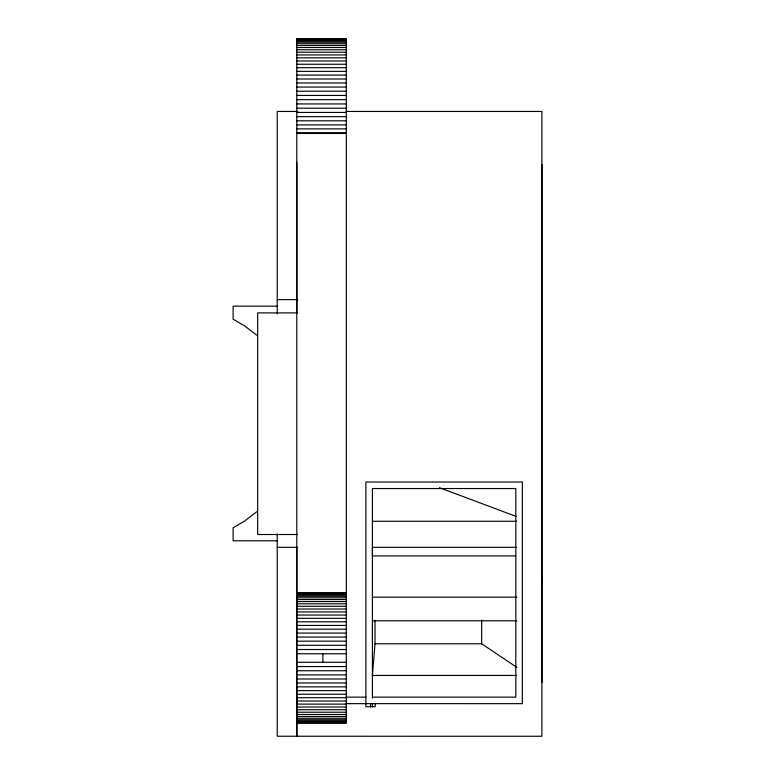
<?xml version="1.0" encoding="UTF-8"?>
<svg xmlns="http://www.w3.org/2000/svg" width="775" height="775" viewBox="0 0 775 775"><rect width="100%" height="100%" fill="white"/><g stroke="black" fill="none" stroke-linecap="round" stroke-linejoin="round"><path stroke-width="1.16" d="M296.796 547.344L296.796 736.24L296.796 38.75L346.338 38.75L346.338 723.075L296.796 723.075M296.796 312.887L296.796 162.227M296.796 703.652L296.796 697.142M541.89 583.711L541.899 582.035M375.013 620.058L375.013 643.783L372.407 675.442L516.818 675.442M256.825 511.703L244.648 521.052L233.101 527.785L233.101 540.824L277.237 540.824M296.796 38.886L346.338 38.886M296.796 39.312L346.338 39.312M296.796 40L346.338 40M296.796 40.968L346.338 40.968M296.796 42.208L346.338 42.208M296.796 43.71L346.338 43.71M296.796 45.473L346.338 45.473M296.796 47.488L346.338 47.488M296.796 49.736L346.338 49.736M296.796 52.225L346.338 52.225M296.796 54.928L346.338 54.928M296.796 57.844L346.338 57.844M296.796 60.954L346.338 60.954M296.796 64.257L346.338 64.257M296.796 67.725L346.338 67.725M296.796 71.339L346.338 71.339M296.796 75.107L346.338 75.107M296.796 78.992L346.338 78.992M296.796 82.983L346.338 82.983M296.796 87.062L346.338 87.062M296.796 91.218L346.338 91.218M296.796 95.432L346.338 95.432M296.796 99.675L346.338 99.675M296.796 103.937L346.338 103.937M296.796 108.2L346.338 108.2M297.784 111.455L277.237 111.455L277.237 313.856M346.115 111.455L541.899 111.455L541.89 736.25L277.237 736.24L277.237 533.927M296.796 112.443L346.338 112.443M296.796 116.657L346.338 116.657M296.796 120.813L346.338 120.813M296.796 124.891L346.338 124.891M296.796 128.882L346.338 128.882M296.796 132.767L346.338 132.767M296.796 133.465L346.338 133.465M277.237 299.634L297.803 299.634M277.237 306.154L233.101 306.154L233.101 319.193L244.648 325.926L256.825 335.275M297.513 312.887L257.678 312.887L257.678 534.518L297.513 534.518M372.804 521.275L516.76 521.275M277.237 547.344L297.803 547.344M516.76 547.344L372.407 547.344L372.407 555.927L515.821 555.927M296.796 592.982L346.338 592.982M296.796 593.137L346.338 593.137M296.796 593.398L346.338 593.398M296.796 594.096L346.338 594.096M296.796 595.064L346.338 595.064M296.796 596.295L346.338 596.295M372.407 597.176L516.818 597.157M296.796 597.796L346.338 597.796M296.796 599.559L346.338 599.559M296.796 601.574L346.338 601.574M296.796 603.822L346.338 603.822M296.796 606.312L346.338 606.312M296.796 609.014L346.338 609.014M296.796 611.93L346.338 611.93M296.796 615.05L346.338 615.05M296.796 618.343L346.338 618.343M372.407 620.804L516.818 620.814M296.796 621.812L346.338 621.812M296.796 625.435L346.338 625.435M296.796 629.193L346.338 629.193M296.796 633.078L346.338 633.078M296.796 637.069L346.338 637.069M296.796 641.158L346.338 641.158M375.013 643.783L481.672 643.783L516.809 667.362M296.796 645.304L346.338 645.304M296.796 649.518L346.338 649.518M296.796 653.761L346.338 653.761M296.796 662.286L346.338 662.286M296.796 666.539L346.338 666.539M296.796 670.743L346.338 670.743M296.796 674.899L346.338 674.899M296.796 678.977L346.338 678.977M296.796 682.969L346.338 682.969M296.796 686.853L346.338 686.853M296.796 690.622L346.338 690.622M296.796 694.245L346.338 694.245M345.64 697.142L365.887 697.142M372.407 697.142L515.821 697.142L515.821 488.541L372.407 488.541L372.407 698.197M296.796 697.713L346.338 697.713M296.796 701.007L346.338 701.007M345.64 703.652L522.34 703.661M296.796 704.117L346.338 704.117M296.796 707.033L346.338 707.033M296.796 709.745L346.338 709.745M296.796 712.225L346.338 712.225M296.796 714.482L346.338 714.482M296.796 716.488L346.338 716.488M296.796 718.251L346.338 718.251M296.796 719.752L346.338 719.752M296.796 720.992L346.338 720.992M296.796 721.961L346.338 721.961M296.796 722.658L346.338 722.658M439.425 487.678L516.402 516.528M541.899 164.571L541.899 682.504M522.34 703.661L522.34 482.021L365.887 482.021L365.887 706.752L375.236 706.752L375.236 703.652M481.672 620.058L481.672 643.783M372.407 703.652L372.407 706.752M370.566 703.652L370.566 706.752M322.865 653.761L322.865 662.286"/></g></svg>
